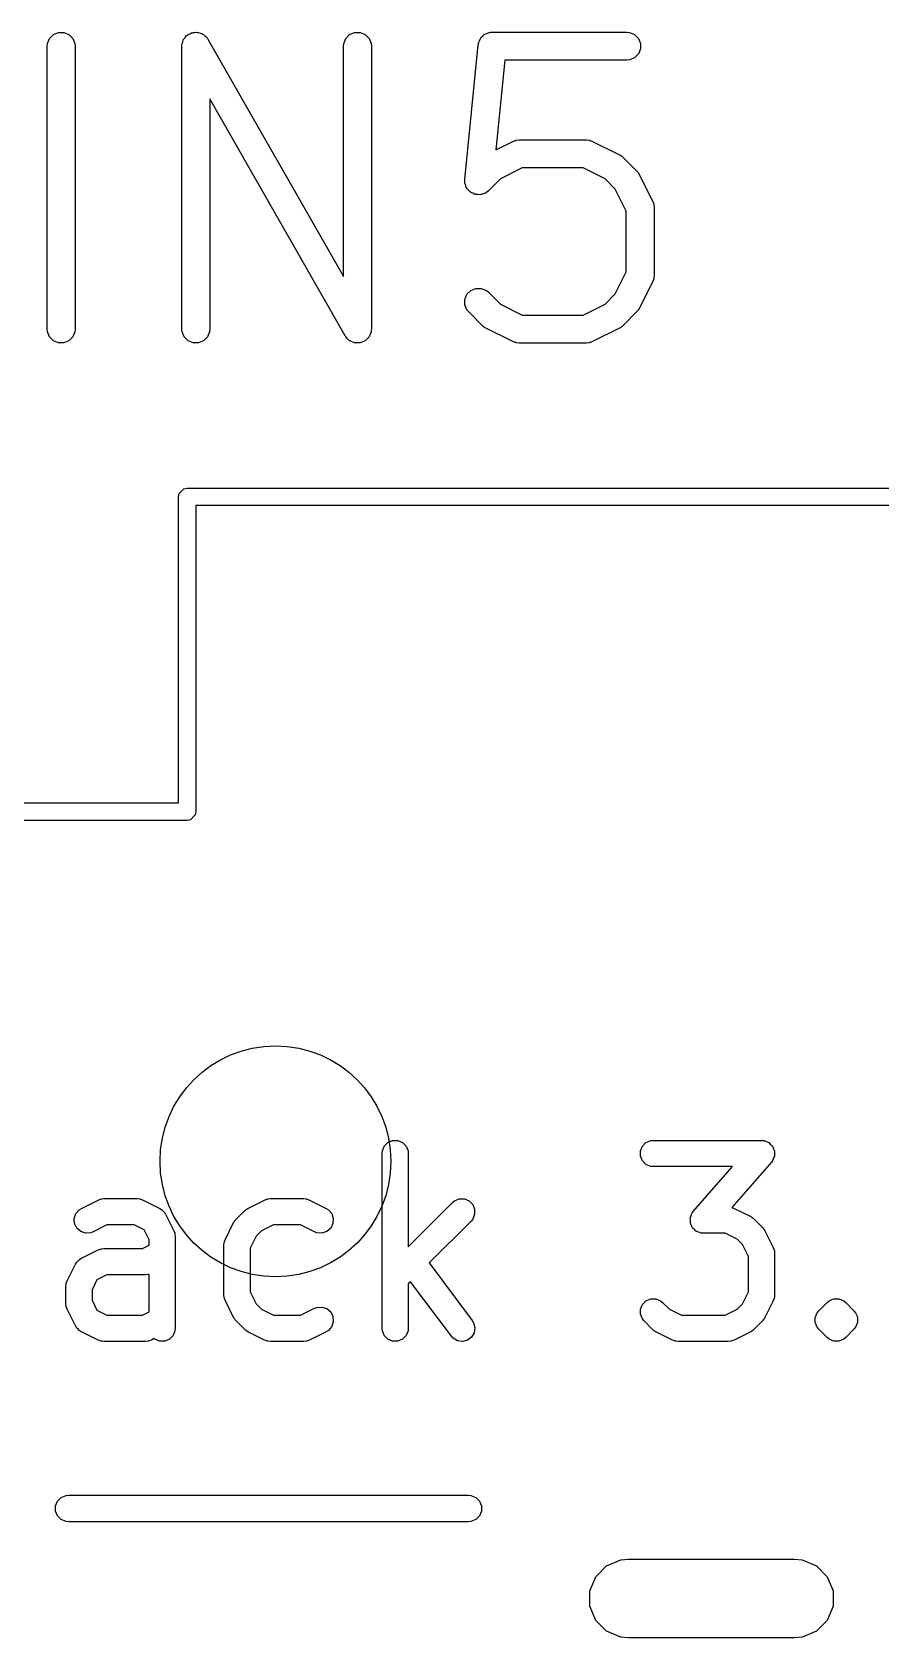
# Model space of a CAD drawing. Extents: x 0.58 to 7.69, y -5.21 to -0.56.
# Drawn here: x 3.3901 to 3.5812, y -0.9734 to -0.6119 of the extents above; entities that cross this region are included whole.
import ezdxf

# ---------------------------------------------------------------- set-up
doc = ezdxf.new("R2010")
doc.units = 0
doc.header["$MEASUREMENT"] = 0
doc.layers.add('BLACK', color=7, linetype='CONTINUOUS')

msp = doc.modelspace()

# ---------------------------------------------------------------- linework, layer by layer
at = {"layer": 'BLACK', "linetype": 'CONTINUOUS'}
for p, q in [((3.39345, -0.61505), (3.39351, -0.61443)), ((3.39351, -0.61443), (3.39398, -0.6133)), ((3.39398, -0.6133), (3.39485, -0.61243)), ((3.39485, -0.61243), (3.39598, -0.61196)), ((3.39598, -0.61196), (3.39721, -0.61196)), ((3.39721, -0.61196), (3.39835, -0.61243)), ((3.39835, -0.61243), (3.39921, -0.6133)), ((3.39921, -0.6133), (3.39969, -0.61443)), ((3.39969, -0.61443), (3.39975, -0.61505)), ((3.42381, -0.61475), (3.42384, -0.61443)), ((3.42384, -0.61443), (3.424, -0.61405)), ((3.424, -0.61405), (3.42411, -0.61364)), ((3.42411, -0.61364), (3.42423, -0.61348)), ((3.42423, -0.61348), (3.42431, -0.6133)), ((3.42431, -0.6133), (3.42461, -0.613)), ((3.42461, -0.613), (3.42486, -0.61267)), ((3.42486, -0.61267), (3.42504, -0.61257)), ((3.42504, -0.61257), (3.42518, -0.61243)), ((3.42518, -0.61243), (3.42557, -0.61227)), ((3.42557, -0.61227), (3.42593, -0.61206)), ((3.42593, -0.61206), (3.42613, -0.61203)), ((3.42613, -0.61203), (3.42631, -0.61196)), ((3.42631, -0.61196), (3.42673, -0.61196)), ((3.42673, -0.61196), (3.42715, -0.61191)), ((3.42715, -0.61191), (3.42734, -0.61196)), ((3.42734, -0.61196), (3.42754, -0.61196)), ((3.42754, -0.61196), (3.42793, -0.61212)), ((3.42793, -0.61212), (3.42833, -0.61223)), ((3.42833, -0.61223), (3.42849, -0.61235)), ((3.42849, -0.61235), (3.42868, -0.61243)), ((3.42868, -0.61243), (3.42898, -0.61272)), ((3.42898, -0.61272), (3.42931, -0.61298)), ((3.42931, -0.61298), (3.42949, -0.61324)), ((3.42949, -0.61324), (3.42955, -0.6133)), ((3.42955, -0.6133), (3.42957, -0.61336)), ((3.42957, -0.61336), (3.42966, -0.61348)), ((3.42966, -0.61348), (3.46018, -0.66689)), ((3.46018, -0.61505), (3.46024, -0.61443)), ((3.46024, -0.61443), (3.46071, -0.6133)), ((3.46071, -0.6133), (3.46158, -0.61243)), ((3.46158, -0.61243), (3.46271, -0.61196)), ((3.46271, -0.61196), (3.46394, -0.61196)), ((3.46394, -0.61196), (3.46508, -0.61243)), ((3.46508, -0.61243), (3.46595, -0.6133)), ((3.46595, -0.6133), (3.46642, -0.61443)), ((3.46642, -0.61443), (3.46648, -0.61505)), ((3.49053, -0.61473), (3.49057, -0.61451)), ((3.49057, -0.61443), (3.4906, -0.61436)), ((3.49057, -0.61451), (3.49057, -0.61443)), ((3.4906, -0.61436), (3.49065, -0.61413)), ((3.49065, -0.61413), (3.49087, -0.61372)), ((3.49087, -0.61372), (3.49104, -0.6133)), ((3.49104, -0.6133), (3.49116, -0.61319)), ((3.49116, -0.61319), (3.49123, -0.61305)), ((3.49123, -0.61305), (3.49159, -0.61275)), ((3.49159, -0.61275), (3.49191, -0.61243)), ((3.49191, -0.61243), (3.49206, -0.61237)), ((3.49206, -0.61237), (3.49218, -0.61227)), ((3.49218, -0.61227), (3.49262, -0.61213)), ((3.49262, -0.61213), (3.49305, -0.61196)), ((3.49305, -0.61196), (3.49328, -0.61193)), ((3.49328, -0.61193), (3.49336, -0.61191)), ((3.49336, -0.61191), (3.49344, -0.61192)), ((3.49344, -0.61192), (3.49366, -0.6119)), ((3.49366, -0.6119), (3.524, -0.6119)), ((3.524, -0.6119), (3.52461, -0.61196)), ((3.52461, -0.61196), (3.52575, -0.61243)), ((3.52575, -0.61243), (3.52661, -0.6133)), ((3.52661, -0.6133), (3.52709, -0.61443)), ((3.52709, -0.61443), (3.52709, -0.61566)), ((3.39345, -0.67875), (3.39345, -0.61505)), ((3.39975, -0.61505), (3.39975, -0.67875)), ((3.42378, -0.61505), (3.42379, -0.61489)), ((3.42378, -0.67875), (3.42378, -0.61505)), ((3.42379, -0.61483), (3.42381, -0.61475)), ((3.42379, -0.61489), (3.42379, -0.61483)), ((3.46018, -0.66689), (3.46018, -0.61505)), ((3.46648, -0.61505), (3.46648, -0.67875)), ((3.48749, -0.64507), (3.49053, -0.61473)), ((3.49651, -0.6182), (3.49449, -0.63841)), ((3.524, -0.6182), (3.49651, -0.6182)), ((3.52461, -0.61814), (3.524, -0.6182)), ((3.52575, -0.61767), (3.52461, -0.61814)), ((3.52661, -0.6168), (3.52575, -0.61767)), ((3.52709, -0.61566), (3.52661, -0.6168)), ((3.46059, -0.68031), (3.43008, -0.62691)), ((3.43008, -0.62691), (3.43008, -0.67875)), ((3.49832, -0.6365), (3.4989, -0.63628)), ((3.4989, -0.63628), (3.49901, -0.63627)), ((3.49901, -0.63627), (3.49911, -0.63622)), ((3.49911, -0.63622), (3.49973, -0.63616)), ((3.49973, -0.63616), (3.5149, -0.63616)), ((3.5149, -0.63616), (3.51551, -0.63622)), ((3.51551, -0.63622), (3.51561, -0.63627)), ((3.51561, -0.63627), (3.51573, -0.63628)), ((3.51573, -0.63628), (3.5163, -0.6365)), ((3.49449, -0.63841), (3.49832, -0.6365)), ((3.5163, -0.6365), (3.52237, -0.63953)), ((3.52237, -0.63953), (3.52264, -0.6397)), ((3.52264, -0.6397), (3.52271, -0.63973)), ((3.52271, -0.63973), (3.5228, -0.6398)), ((3.5228, -0.6398), (3.52289, -0.63986)), ((3.52289, -0.63986), (3.52295, -0.63992)), ((3.50047, -0.64246), (3.49553, -0.64494)), ((3.51415, -0.64246), (3.50047, -0.64246)), ((3.5191, -0.64494), (3.51415, -0.64246)), ((3.52295, -0.63992), (3.52319, -0.64012)), ((3.52319, -0.64012), (3.52622, -0.64315)), ((3.52622, -0.64315), (3.52642, -0.64339)), ((3.52642, -0.64339), (3.52648, -0.64345)), ((3.52648, -0.64345), (3.52654, -0.64354)), ((3.48749, -0.64568), (3.48749, -0.64507)), ((3.48754, -0.64584), (3.48749, -0.64568)), ((3.48754, -0.646), (3.48754, -0.64584)), ((3.48772, -0.64642), (3.48754, -0.646)), ((3.48785, -0.64686), (3.48772, -0.64642)), ((3.48795, -0.64698), (3.48785, -0.64686)), ((3.48801, -0.64713), (3.48795, -0.64698)), ((3.48834, -0.64746), (3.48801, -0.64713)), ((3.49553, -0.64494), (3.49286, -0.64761)), ((3.52141, -0.64725), (3.5191, -0.64494)), ((3.52654, -0.64354), (3.52661, -0.64363)), ((3.52661, -0.64363), (3.52665, -0.64371)), ((3.52665, -0.64371), (3.52681, -0.64397)), ((3.52681, -0.64397), (3.52985, -0.65004)), ((3.48863, -0.64781), (3.48834, -0.64746)), ((3.48877, -0.64789), (3.48863, -0.64781)), ((3.48888, -0.648), (3.48877, -0.64789)), ((3.4893, -0.64818), (3.48888, -0.648)), ((3.48971, -0.64839), (3.4893, -0.64818)), ((3.48987, -0.64841), (3.48971, -0.64839)), ((3.49001, -0.64847), (3.48987, -0.64841)), ((3.49047, -0.64847), (3.49001, -0.64847)), ((3.49093, -0.64852), (3.49047, -0.64847)), ((3.49108, -0.64847), (3.49093, -0.64852)), ((3.49124, -0.64847), (3.49108, -0.64847)), ((3.49167, -0.64829), (3.49124, -0.64847)), ((3.49211, -0.64816), (3.49167, -0.64829)), ((3.49223, -0.64806), (3.49211, -0.64816)), ((3.49238, -0.648), (3.49223, -0.64806)), ((3.49286, -0.64761), (3.49238, -0.648)), ((3.52388, -0.65219), (3.52141, -0.64725)), ((3.52985, -0.65004), (3.53007, -0.65062)), ((3.53007, -0.65062), (3.53008, -0.65073)), ((3.53008, -0.65073), (3.53012, -0.65083)), ((3.52388, -0.66587), (3.52388, -0.65219)), ((3.53012, -0.65083), (3.53018, -0.65145)), ((3.53018, -0.65145), (3.53018, -0.66661)), ((3.52141, -0.67081), (3.52388, -0.66587)), ((3.52985, -0.66802), (3.52681, -0.67409)), ((3.53007, -0.66745), (3.52985, -0.66802)), ((3.53008, -0.66733), (3.53007, -0.66745)), ((3.53012, -0.66723), (3.53008, -0.66733)), ((3.53018, -0.66661), (3.53012, -0.66723)), ((3.48754, -0.67207), (3.48801, -0.67093)), ((3.48754, -0.6733), (3.48754, -0.67207)), ((3.48801, -0.67093), (3.48888, -0.67006)), ((3.48888, -0.67006), (3.49001, -0.66959)), ((3.49001, -0.66959), (3.49124, -0.66959)), ((3.49124, -0.66959), (3.49238, -0.67006)), ((3.49238, -0.67006), (3.49286, -0.67045)), ((3.49286, -0.67045), (3.49553, -0.67313)), ((3.5191, -0.67313), (3.52141, -0.67081)), ((3.48801, -0.67443), (3.48754, -0.6733)), ((3.4884, -0.67491), (3.48801, -0.67443)), ((3.49143, -0.67794), (3.4884, -0.67491)), ((3.49553, -0.67313), (3.50047, -0.6756)), ((3.50047, -0.6756), (3.51415, -0.6756)), ((3.51415, -0.6756), (3.5191, -0.67313)), ((3.52622, -0.67491), (3.52319, -0.67794)), ((3.52642, -0.67467), (3.52622, -0.67491)), ((3.52648, -0.67461), (3.52642, -0.67467)), ((3.52654, -0.67452), (3.52648, -0.67461)), ((3.52661, -0.67443), (3.52654, -0.67452)), ((3.52665, -0.67435), (3.52661, -0.67443)), ((3.52681, -0.67409), (3.52665, -0.67435)), ((3.39351, -0.67936), (3.39345, -0.67875)), ((3.39398, -0.6805), (3.39351, -0.67936)), ((3.39969, -0.67936), (3.39921, -0.6805)), ((3.39975, -0.67875), (3.39969, -0.67936)), ((3.42384, -0.67936), (3.42378, -0.67875)), ((3.42431, -0.6805), (3.42384, -0.67936)), ((3.43002, -0.67936), (3.42955, -0.6805)), ((3.43008, -0.67875), (3.43002, -0.67936)), ((3.46642, -0.67936), (3.46626, -0.67975)), ((3.46645, -0.67905), (3.46642, -0.67936)), ((3.46647, -0.67897), (3.46645, -0.67905)), ((3.46648, -0.67875), (3.46646, -0.67891)), ((3.46646, -0.67891), (3.46647, -0.67897)), ((3.49168, -0.67814), (3.49143, -0.67794)), ((3.49173, -0.6782), (3.49168, -0.67814)), ((3.49183, -0.67826), (3.49173, -0.6782)), ((3.49191, -0.67833), (3.49183, -0.67826)), ((3.49199, -0.67837), (3.49191, -0.67833)), ((3.49225, -0.67853), (3.49199, -0.67837)), ((3.49832, -0.68156), (3.49225, -0.67853)), ((3.52237, -0.67853), (3.5163, -0.68156)), ((3.52264, -0.67837), (3.52237, -0.67853)), ((3.52271, -0.67833), (3.52264, -0.67837)), ((3.5228, -0.67826), (3.52271, -0.67833)), ((3.52289, -0.6782), (3.5228, -0.67826)), ((3.52295, -0.67814), (3.52289, -0.6782)), ((3.52319, -0.67794), (3.52295, -0.67814)), ((3.39485, -0.68137), (3.39398, -0.6805)), ((3.39598, -0.68184), (3.39485, -0.68137)), ((3.39721, -0.68184), (3.39598, -0.68184)), ((3.39835, -0.68137), (3.39721, -0.68184)), ((3.39921, -0.6805), (3.39835, -0.68137)), ((3.42518, -0.68137), (3.42431, -0.6805)), ((3.42631, -0.68184), (3.42518, -0.68137)), ((3.42754, -0.68184), (3.42631, -0.68184)), ((3.42868, -0.68137), (3.42754, -0.68184)), ((3.42955, -0.6805), (3.42868, -0.68137)), ((3.46069, -0.68044), (3.46059, -0.68031)), ((3.46071, -0.6805), (3.46069, -0.68044)), ((3.46077, -0.68056), (3.46071, -0.6805)), ((3.46095, -0.68081), (3.46077, -0.68056)), ((3.46128, -0.68107), (3.46095, -0.68081)), ((3.46158, -0.68137), (3.46128, -0.68107)), ((3.46176, -0.68144), (3.46158, -0.68137)), ((3.46192, -0.68157), (3.46176, -0.68144)), ((3.46233, -0.68168), (3.46192, -0.68157)), ((3.46271, -0.68184), (3.46233, -0.68168)), ((3.46292, -0.68184), (3.46271, -0.68184)), ((3.46311, -0.68189), (3.46292, -0.68184)), ((3.46352, -0.68184), (3.46311, -0.68189)), ((3.46394, -0.68184), (3.46352, -0.68184)), ((3.46413, -0.68176), (3.46394, -0.68184)), ((3.46433, -0.68173), (3.46413, -0.68176)), ((3.46469, -0.68153), (3.46433, -0.68173)), ((3.46508, -0.68137), (3.46469, -0.68153)), ((3.46522, -0.68122), (3.46508, -0.68137)), ((3.4654, -0.68112), (3.46522, -0.68122)), ((3.46565, -0.68079), (3.4654, -0.68112)), ((3.46595, -0.6805), (3.46565, -0.68079)), ((3.46603, -0.68031), (3.46595, -0.6805)), ((3.46615, -0.68015), (3.46603, -0.68031)), ((3.46626, -0.67975), (3.46615, -0.68015)), ((3.4989, -0.68179), (3.49832, -0.68156)), ((3.49901, -0.68179), (3.4989, -0.68179)), ((3.49911, -0.68184), (3.49901, -0.68179)), ((3.49973, -0.6819), (3.49911, -0.68184)), ((3.5149, -0.6819), (3.49973, -0.6819)), ((3.51551, -0.68184), (3.5149, -0.6819)), ((3.51561, -0.68179), (3.51551, -0.68184)), ((3.51573, -0.68179), (3.51561, -0.68179)), ((3.5163, -0.68156), (3.51573, -0.68179)), ((3.42301, -0.71654), (3.42316, -0.71578)), ((3.42316, -0.71578), (3.42423, -0.71472)), ((3.42423, -0.71472), (3.42498, -0.71457)), ((3.42498, -0.71457), (3.6612, -0.71457)), ((3.42301, -0.78543), (3.42301, -0.71654)), ((3.42695, -0.7185), (3.42695, -0.7874)), ((3.65923, -0.7185), (3.42695, -0.7185)), ((3.36593, -0.78543), (3.42301, -0.78543)), ((3.42695, -0.7874), (3.4268, -0.78815)), ((3.42498, -0.78937), (3.36789, -0.78937)), ((3.42573, -0.78922), (3.42498, -0.78937)), ((3.4268, -0.78815), (3.42573, -0.78922)), ((3.4689, -0.86436), (3.46895, -0.86379)), ((3.46895, -0.86379), (3.46939, -0.86272)), ((3.46939, -0.86272), (3.47021, -0.86191)), ((3.47021, -0.86191), (3.47127, -0.86147)), ((3.47127, -0.86147), (3.47243, -0.86147)), ((3.47243, -0.86147), (3.47349, -0.86191)), ((3.47349, -0.86191), (3.4743, -0.86272)), ((3.4743, -0.86272), (3.47475, -0.86379)), ((3.47475, -0.86379), (3.4748, -0.86436)), ((3.52707, -0.86379), (3.52751, -0.86272)), ((3.52707, -0.86494), (3.52707, -0.86379)), ((3.52751, -0.86272), (3.52833, -0.86191)), ((3.52833, -0.86191), (3.52939, -0.86147)), ((3.52939, -0.86147), (3.52997, -0.86141)), ((3.52997, -0.86141), (3.55434, -0.86141)), ((3.55434, -0.86141), (3.55464, -0.86144)), ((3.55464, -0.86144), (3.55472, -0.86144)), ((3.55472, -0.86144), (3.55477, -0.86145)), ((3.55477, -0.86145), (3.55492, -0.86147)), ((3.55492, -0.86147), (3.55536, -0.86165)), ((3.55536, -0.86165), (3.55581, -0.8618)), ((3.55581, -0.8618), (3.55589, -0.86187)), ((3.55589, -0.86187), (3.55598, -0.86191)), ((3.55598, -0.86191), (3.55632, -0.86225)), ((3.55632, -0.86225), (3.55668, -0.86256)), ((3.55668, -0.86256), (3.55672, -0.86265)), ((3.55672, -0.86265), (3.55679, -0.86272)), ((3.55679, -0.86272), (3.55698, -0.86317)), ((3.55698, -0.86317), (3.55719, -0.8636)), ((3.55719, -0.8636), (3.5572, -0.86369)), ((3.5572, -0.86369), (3.55724, -0.86379)), ((3.55724, -0.86379), (3.55724, -0.86427)), ((3.4689, -0.90373), (3.4689, -0.86436)), ((3.4748, -0.86436), (3.4748, -0.88536)), ((3.52751, -0.866), (3.52707, -0.86494)), ((3.52833, -0.86682), (3.52751, -0.866)), ((3.52939, -0.86726), (3.52833, -0.86682)), ((3.52997, -0.86732), (3.52939, -0.86726)), ((3.54783, -0.86732), (3.52997, -0.86732)), ((3.53899, -0.87742), (3.54783, -0.86732)), ((3.55656, -0.86631), (3.54763, -0.87652)), ((3.55674, -0.86606), (3.55656, -0.86631)), ((3.55679, -0.866), (3.55674, -0.86606)), ((3.55682, -0.86595), (3.55679, -0.866)), ((3.5569, -0.86584), (3.55682, -0.86595)), ((3.55705, -0.86538), (3.5569, -0.86584)), ((3.55724, -0.86494), (3.55705, -0.86538)), ((3.55724, -0.86427), (3.55727, -0.86475)), ((3.55727, -0.86475), (3.55724, -0.86484)), ((3.55724, -0.86484), (3.55724, -0.86494)), ((3.40116, -0.87672), (3.40491, -0.87485)), ((3.40491, -0.87485), (3.40545, -0.87464)), ((3.40545, -0.87464), (3.40556, -0.87463)), ((3.40556, -0.87463), (3.40566, -0.87459)), ((3.40566, -0.87459), (3.40623, -0.87453)), ((3.40623, -0.87453), (3.41373, -0.87453)), ((3.41373, -0.87453), (3.41431, -0.87459)), ((3.41431, -0.87459), (3.41441, -0.87463)), ((3.41441, -0.87463), (3.41451, -0.87464)), ((3.41451, -0.87464), (3.41505, -0.87485)), ((3.41505, -0.87485), (3.4188, -0.87672)), ((3.43866, -0.87672), (3.44241, -0.87485)), ((3.44241, -0.87485), (3.44295, -0.87464)), ((3.44295, -0.87464), (3.44305, -0.87463)), ((3.44305, -0.87463), (3.44315, -0.87459)), ((3.44315, -0.87459), (3.44373, -0.87453)), ((3.44373, -0.87453), (3.45123, -0.87453)), ((3.45123, -0.87453), (3.4518, -0.87459)), ((3.4518, -0.87459), (3.4519, -0.87463)), ((3.4519, -0.87463), (3.45201, -0.87464)), ((3.45201, -0.87464), (3.45255, -0.87485)), ((3.45255, -0.87485), (3.4563, -0.87672)), ((3.48521, -0.87503), (3.48627, -0.87459)), ((3.48627, -0.87459), (3.48742, -0.87459)), ((3.48742, -0.87459), (3.48849, -0.87503)), ((3.39955, -0.87899), (3.39992, -0.8779)), ((3.39992, -0.8779), (3.40067, -0.87703)), ((3.40067, -0.87703), (3.40116, -0.87672)), ((3.4188, -0.87672), (3.4189, -0.87678)), ((3.4189, -0.87678), (3.41894, -0.8768)), ((3.41894, -0.8768), (3.419, -0.87684)), ((3.419, -0.87684), (3.41929, -0.87703)), ((3.41929, -0.87703), (3.41953, -0.87731)), ((3.41953, -0.87731), (3.41981, -0.87755)), ((3.41981, -0.87755), (3.42, -0.87784)), ((3.42, -0.87784), (3.42005, -0.8779)), ((3.42005, -0.8779), (3.42006, -0.87794)), ((3.42006, -0.87794), (3.42012, -0.87804)), ((3.42012, -0.87804), (3.422, -0.88179)), ((3.43602, -0.87915), (3.43789, -0.87727)), ((3.43789, -0.87727), (3.43812, -0.87709)), ((3.43812, -0.87709), (3.43817, -0.87703)), ((3.43817, -0.87703), (3.43826, -0.87697)), ((3.43826, -0.87697), (3.43834, -0.87691)), ((3.43834, -0.87691), (3.43841, -0.87688)), ((3.43841, -0.87688), (3.43866, -0.87672)), ((3.4563, -0.87672), (3.45679, -0.87703)), ((3.45679, -0.87703), (3.45754, -0.8779)), ((3.45754, -0.8779), (3.45791, -0.87899)), ((3.4748, -0.88536), (3.48476, -0.8754)), ((3.48476, -0.8754), (3.48521, -0.87503)), ((3.48849, -0.87503), (3.4893, -0.87585)), ((3.4893, -0.87585), (3.48974, -0.87691)), ((3.48974, -0.87806), (3.4893, -0.87913)), ((3.48974, -0.87691), (3.48974, -0.87806)), ((3.53832, -0.87878), (3.5385, -0.87834)), ((3.5385, -0.87834), (3.53866, -0.87789)), ((3.53866, -0.87789), (3.53874, -0.87777)), ((3.53874, -0.87777), (3.53876, -0.87772)), ((3.53876, -0.87772), (3.53882, -0.87767)), ((3.53882, -0.87767), (3.53899, -0.87742)), ((3.54763, -0.87652), (3.54816, -0.87672)), ((3.54816, -0.87672), (3.55191, -0.87859)), ((3.39964, -0.88014), (3.39955, -0.87899)), ((3.40015, -0.88117), (3.39964, -0.88014)), ((3.40102, -0.88193), (3.40015, -0.88117)), ((3.40211, -0.88229), (3.40102, -0.88193)), ((3.4038, -0.882), (3.40326, -0.88221)), ((3.40693, -0.88044), (3.4038, -0.882)), ((3.41303, -0.88044), (3.40693, -0.88044)), ((3.41528, -0.88156), (3.41303, -0.88044)), ((3.4164, -0.88381), (3.41528, -0.88156)), ((3.422, -0.88179), (3.4222, -0.88233)), ((3.43359, -0.88366), (3.43546, -0.87992)), ((3.43546, -0.87992), (3.43562, -0.87967)), ((3.43562, -0.87967), (3.43565, -0.8796)), ((3.43565, -0.8796), (3.43572, -0.87951)), ((3.43572, -0.87951), (3.43577, -0.87943)), ((3.43577, -0.87943), (3.43583, -0.87937)), ((3.43583, -0.87937), (3.43602, -0.87915)), ((3.44173, -0.88179), (3.44053, -0.88298)), ((3.44443, -0.88044), (3.44173, -0.88179)), ((3.45053, -0.88044), (3.44443, -0.88044)), ((3.45366, -0.882), (3.45053, -0.88044)), ((3.4542, -0.88221), (3.45366, -0.882)), ((3.45644, -0.88193), (3.45535, -0.88229)), ((3.45731, -0.88117), (3.45644, -0.88193)), ((3.45782, -0.88014), (3.45731, -0.88117)), ((3.45791, -0.87899), (3.45782, -0.88014)), ((3.48894, -0.87957), (3.4795, -0.88901)), ((3.4893, -0.87913), (3.48894, -0.87957)), ((3.53829, -0.87898), (3.53832, -0.87888)), ((3.53832, -0.87946), (3.53829, -0.87898)), ((3.53832, -0.87888), (3.53832, -0.87878)), ((3.53832, -0.87994), (3.53832, -0.87946)), ((3.53836, -0.88003), (3.53832, -0.87994)), ((3.53836, -0.88013), (3.53836, -0.88003)), ((3.53858, -0.88056), (3.53836, -0.88013)), ((3.53876, -0.881), (3.53858, -0.88056)), ((3.53883, -0.88107), (3.53876, -0.881)), ((3.53888, -0.88116), (3.53883, -0.88107)), ((3.53924, -0.88148), (3.53888, -0.88116)), ((3.53958, -0.88182), (3.53924, -0.88148)), ((3.53967, -0.88185), (3.53958, -0.88182)), ((3.53974, -0.88192), (3.53967, -0.88185)), ((3.5402, -0.88207), (3.53974, -0.88192)), ((3.54064, -0.88226), (3.5402, -0.88207)), ((3.55191, -0.87859), (3.55216, -0.87875)), ((3.55216, -0.87875), (3.55223, -0.87878)), ((3.55223, -0.87878), (3.55231, -0.87885)), ((3.55231, -0.87885), (3.5524, -0.8789)), ((3.5524, -0.8789), (3.55245, -0.87896)), ((3.55245, -0.87896), (3.55268, -0.87915)), ((3.55268, -0.87915), (3.55455, -0.88102)), ((3.55455, -0.88102), (3.55474, -0.88125)), ((3.55474, -0.88125), (3.5548, -0.8813)), ((3.5548, -0.8813), (3.55485, -0.88139)), ((3.55485, -0.88139), (3.55492, -0.88147)), ((3.55492, -0.88147), (3.55495, -0.88154)), ((3.55495, -0.88154), (3.55511, -0.88179)), ((3.55511, -0.88179), (3.55698, -0.88554)), ((3.40326, -0.88221), (3.40211, -0.88229)), ((3.41491, -0.88578), (3.4164, -0.88504)), ((3.4164, -0.88504), (3.4164, -0.88381)), ((3.4222, -0.88233), (3.42221, -0.88244)), ((3.42221, -0.88244), (3.42225, -0.88253)), ((3.42225, -0.88253), (3.42231, -0.88311)), ((3.42231, -0.88311), (3.42231, -0.90373)), ((3.43328, -0.88499), (3.43333, -0.88441)), ((3.43328, -0.89623), (3.43328, -0.88499)), ((3.43333, -0.88441), (3.43337, -0.88431)), ((3.43337, -0.88431), (3.43338, -0.88421)), ((3.43338, -0.88421), (3.43359, -0.88366)), ((3.44053, -0.88298), (3.43918, -0.88568)), ((3.43918, -0.88568), (3.43918, -0.89554)), ((3.45535, -0.88229), (3.4542, -0.88221)), ((3.54078, -0.88227), (3.54064, -0.88226)), ((3.54083, -0.88229), (3.54078, -0.88227)), ((3.54091, -0.88228), (3.54083, -0.88229)), ((3.54122, -0.88231), (3.54091, -0.88228)), ((3.54614, -0.88231), (3.54122, -0.88231)), ((3.54884, -0.88366), (3.54614, -0.88231)), ((3.55004, -0.88486), (3.54884, -0.88366)), ((3.55139, -0.88756), (3.55004, -0.88486)), ((3.55698, -0.88554), (3.55719, -0.88608)), ((3.39797, -0.89304), (3.39984, -0.88929)), ((3.39984, -0.88929), (3.3999, -0.88919)), ((3.3999, -0.88919), (3.39992, -0.88915)), ((3.39992, -0.88915), (3.39997, -0.88909)), ((3.39997, -0.88909), (3.40015, -0.8888)), ((3.40015, -0.8888), (3.40043, -0.88856)), ((3.40043, -0.88856), (3.40067, -0.88828)), ((3.40067, -0.88828), (3.40096, -0.88809)), ((3.40096, -0.88809), (3.40102, -0.88804)), ((3.40102, -0.88804), (3.40107, -0.88803)), ((3.40107, -0.88803), (3.40116, -0.88797)), ((3.40116, -0.88797), (3.40491, -0.88609)), ((3.40491, -0.88609), (3.40545, -0.88589)), ((3.40545, -0.88589), (3.40556, -0.88588)), ((3.40556, -0.88588), (3.40566, -0.88584)), ((3.40566, -0.88584), (3.40623, -0.88578)), ((3.40623, -0.88578), (3.41491, -0.88578)), ((3.4795, -0.88901), (3.48921, -0.90196)), ((3.55139, -0.89554), (3.55139, -0.88756)), ((3.55719, -0.88608), (3.55719, -0.88619)), ((3.55719, -0.88619), (3.55724, -0.88628)), ((3.55724, -0.88628), (3.55729, -0.88686)), ((3.55729, -0.88686), (3.55729, -0.89623)), ((3.40468, -0.89281), (3.40356, -0.89506)), ((3.40693, -0.89169), (3.40468, -0.89281)), ((3.41561, -0.89169), (3.40693, -0.89169)), ((3.41618, -0.89163), (3.41561, -0.89169)), ((3.41628, -0.89159), (3.41618, -0.89163)), ((3.41639, -0.89158), (3.41628, -0.89159)), ((3.4164, -0.89158), (3.41639, -0.89158)), ((3.4164, -0.90003), (3.4164, -0.89158)), ((3.39766, -0.89436), (3.39771, -0.89378)), ((3.39766, -0.89811), (3.39766, -0.89436)), ((3.39771, -0.89378), (3.39775, -0.89369)), ((3.39775, -0.89369), (3.39776, -0.89358)), ((3.39776, -0.89358), (3.39797, -0.89304)), ((3.40356, -0.89506), (3.40356, -0.89741)), ((3.43333, -0.89681), (3.43328, -0.89623)), ((3.43918, -0.89554), (3.44053, -0.89823)), ((3.47528, -0.89323), (3.4748, -0.89371)), ((3.4748, -0.89371), (3.4748, -0.90373)), ((3.48449, -0.9055), (3.47528, -0.89323)), ((3.55004, -0.89823), (3.55139, -0.89554)), ((3.55729, -0.89623), (3.55724, -0.89681)), ((3.39771, -0.89868), (3.39766, -0.89811)), ((3.39775, -0.89878), (3.39771, -0.89868)), ((3.39776, -0.89889), (3.39775, -0.89878)), ((3.39797, -0.89943), (3.39776, -0.89889)), ((3.39984, -0.90318), (3.39797, -0.89943)), ((3.40356, -0.89741), (3.40468, -0.89966)), ((3.40468, -0.89966), (3.40693, -0.90078)), ((3.41491, -0.90078), (3.4164, -0.90003)), ((3.43337, -0.89691), (3.43333, -0.89681)), ((3.43338, -0.89701), (3.43337, -0.89691)), ((3.43359, -0.89755), (3.43338, -0.89701)), ((3.43546, -0.9013), (3.43359, -0.89755)), ((3.44053, -0.89823), (3.44173, -0.89943)), ((3.44173, -0.89943), (3.44443, -0.90078)), ((3.45053, -0.90078), (3.45366, -0.89922)), ((3.45366, -0.89922), (3.4542, -0.89901)), ((3.4542, -0.89901), (3.45535, -0.89893)), ((3.45535, -0.89893), (3.45644, -0.89929)), ((3.45644, -0.89929), (3.45731, -0.90005)), ((3.45731, -0.90005), (3.45782, -0.90108)), ((3.52707, -0.89941), (3.52751, -0.89834)), ((3.52707, -0.90056), (3.52707, -0.89941)), ((3.52751, -0.89834), (3.52833, -0.89753)), ((3.52833, -0.89753), (3.52939, -0.89709)), ((3.52939, -0.89709), (3.53054, -0.89709)), ((3.53054, -0.89709), (3.53161, -0.89753)), ((3.53161, -0.89753), (3.53206, -0.8979)), ((3.53206, -0.8979), (3.53359, -0.89943)), ((3.53359, -0.89943), (3.53629, -0.90078)), ((3.54614, -0.90078), (3.54884, -0.89943)), ((3.54884, -0.89943), (3.55004, -0.89823)), ((3.55698, -0.89755), (3.55511, -0.9013)), ((3.55719, -0.89701), (3.55698, -0.89755)), ((3.55724, -0.89681), (3.55719, -0.89691)), ((3.55719, -0.89691), (3.55719, -0.89701)), ((3.56688, -0.90022), (3.56725, -0.89977)), ((3.56725, -0.89977), (3.56912, -0.8979)), ((3.56912, -0.8979), (3.56957, -0.89753)), ((3.56957, -0.89753), (3.5702, -0.89727)), ((3.56957, -0.89753), (3.56957, -0.89753)), ((3.5702, -0.89727), (3.57064, -0.89709)), ((3.57064, -0.89709), (3.57179, -0.89709)), ((3.57179, -0.89709), (3.57179, -0.89709)), ((3.57179, -0.89709), (3.57223, -0.89727)), ((3.57223, -0.89727), (3.57285, -0.89753)), ((3.57285, -0.89753), (3.57285, -0.89753)), ((3.57285, -0.89753), (3.5733, -0.8979)), ((3.5733, -0.8979), (3.57517, -0.89977)), ((3.57517, -0.89977), (3.57554, -0.90022)), ((3.3999, -0.90328), (3.39984, -0.90318)), ((3.39992, -0.90332), (3.3999, -0.90328)), ((3.39997, -0.90338), (3.39992, -0.90332)), ((3.40015, -0.90367), (3.39997, -0.90338)), ((3.40043, -0.90391), (3.40015, -0.90367)), ((3.40693, -0.90078), (3.41491, -0.90078)), ((3.42231, -0.90373), (3.42225, -0.90431)), ((3.43562, -0.90155), (3.43546, -0.9013)), ((3.43565, -0.90162), (3.43562, -0.90155)), ((3.43572, -0.9017), (3.43565, -0.90162)), ((3.43577, -0.90179), (3.43572, -0.9017)), ((3.43583, -0.90185), (3.43577, -0.90179)), ((3.43602, -0.90207), (3.43583, -0.90185)), ((3.43789, -0.90395), (3.43602, -0.90207)), ((3.44443, -0.90078), (3.45053, -0.90078)), ((3.45754, -0.90332), (3.45679, -0.90419)), ((3.45791, -0.90223), (3.45754, -0.90332)), ((3.45782, -0.90108), (3.45791, -0.90223)), ((3.46895, -0.90431), (3.4689, -0.90373)), ((3.4748, -0.90373), (3.47475, -0.90431)), ((3.48921, -0.90196), (3.48951, -0.90246)), ((3.48951, -0.90246), (3.4898, -0.90357)), ((3.4898, -0.90357), (3.48963, -0.90471)), ((3.52751, -0.90162), (3.52707, -0.90056)), ((3.52788, -0.90207), (3.52751, -0.90162)), ((3.52975, -0.90395), (3.52788, -0.90207)), ((3.53629, -0.90078), (3.54614, -0.90078)), ((3.55455, -0.90207), (3.55268, -0.90395)), ((3.55474, -0.90185), (3.55455, -0.90207)), ((3.5548, -0.90179), (3.55474, -0.90185)), ((3.55485, -0.9017), (3.5548, -0.90179)), ((3.55492, -0.90162), (3.55485, -0.9017)), ((3.55495, -0.90155), (3.55492, -0.90162)), ((3.55511, -0.9013), (3.55495, -0.90155)), ((3.56644, -0.90128), (3.56688, -0.90022)), ((3.56644, -0.90243), (3.56644, -0.90128)), ((3.56664, -0.90291), (3.56644, -0.90243)), ((3.56688, -0.9035), (3.56664, -0.90291)), ((3.56725, -0.90395), (3.56688, -0.9035)), ((3.57554, -0.9035), (3.57517, -0.90395)), ((3.57554, -0.90022), (3.57594, -0.90117)), ((3.57598, -0.90243), (3.57554, -0.9035)), ((3.57594, -0.90117), (3.57598, -0.90128)), ((3.57598, -0.90128), (3.57598, -0.90243)), ((3.40067, -0.90419), (3.40043, -0.90391)), ((3.40096, -0.90437), (3.40067, -0.90419)), ((3.40102, -0.90442), (3.40096, -0.90437)), ((3.40107, -0.90444), (3.40102, -0.90442)), ((3.40116, -0.9045), (3.40107, -0.90444)), ((3.40491, -0.90637), (3.40116, -0.9045)), ((3.40545, -0.90658), (3.40491, -0.90637)), ((3.40556, -0.90659), (3.40545, -0.90658)), ((3.40566, -0.90663), (3.40556, -0.90659)), ((3.40623, -0.90669), (3.40566, -0.90663)), ((3.41561, -0.90669), (3.40623, -0.90669)), ((3.41618, -0.90663), (3.41561, -0.90669)), ((3.41628, -0.90659), (3.41618, -0.90663)), ((3.41639, -0.90658), (3.41628, -0.90659)), ((3.41693, -0.90637), (3.41639, -0.90658)), ((3.41758, -0.90605), (3.41693, -0.90637)), ((3.41772, -0.90619), (3.41758, -0.90605)), ((3.41878, -0.90663), (3.41772, -0.90619)), ((3.41993, -0.90663), (3.41878, -0.90663)), ((3.421, -0.90619), (3.41993, -0.90663)), ((3.42181, -0.90537), (3.421, -0.90619)), ((3.42225, -0.90431), (3.42181, -0.90537)), ((3.43812, -0.90413), (3.43789, -0.90395)), ((3.43817, -0.90419), (3.43812, -0.90413)), ((3.43826, -0.90425), (3.43817, -0.90419)), ((3.43834, -0.90431), (3.43826, -0.90425)), ((3.43841, -0.90434), (3.43834, -0.90431)), ((3.43866, -0.9045), (3.43841, -0.90434)), ((3.44241, -0.90637), (3.43866, -0.9045)), ((3.44295, -0.90658), (3.44241, -0.90637)), ((3.44305, -0.90659), (3.44295, -0.90658)), ((3.44315, -0.90663), (3.44305, -0.90659)), ((3.44373, -0.90669), (3.44315, -0.90663)), ((3.45123, -0.90669), (3.44373, -0.90669)), ((3.4518, -0.90663), (3.45123, -0.90669)), ((3.4519, -0.90659), (3.4518, -0.90663)), ((3.45201, -0.90658), (3.4519, -0.90659)), ((3.45255, -0.90637), (3.45201, -0.90658)), ((3.4563, -0.9045), (3.45255, -0.90637)), ((3.45679, -0.90419), (3.4563, -0.9045)), ((3.46939, -0.90537), (3.46895, -0.90431)), ((3.47021, -0.90619), (3.46939, -0.90537)), ((3.47127, -0.90663), (3.47021, -0.90619)), ((3.47243, -0.90663), (3.47127, -0.90663)), ((3.47349, -0.90619), (3.47243, -0.90663)), ((3.4743, -0.90537), (3.47349, -0.90619)), ((3.47475, -0.90431), (3.4743, -0.90537)), ((3.48488, -0.90593), (3.48449, -0.9055)), ((3.48587, -0.90652), (3.48488, -0.90593)), ((3.48701, -0.90668), (3.48587, -0.90652)), ((3.48812, -0.9064), (3.48701, -0.90668)), ((3.48905, -0.9057), (3.48812, -0.9064)), ((3.48963, -0.90471), (3.48905, -0.9057)), ((3.52998, -0.90413), (3.52975, -0.90395)), ((3.53003, -0.90419), (3.52998, -0.90413)), ((3.53012, -0.90425), (3.53003, -0.90419)), ((3.5302, -0.90431), (3.53012, -0.90425)), ((3.53027, -0.90434), (3.5302, -0.90431)), ((3.53052, -0.9045), (3.53027, -0.90434)), ((3.53427, -0.90637), (3.53052, -0.9045)), ((3.53481, -0.90658), (3.53427, -0.90637)), ((3.53492, -0.90659), (3.53481, -0.90658)), ((3.53502, -0.90663), (3.53492, -0.90659)), ((3.53559, -0.90669), (3.53502, -0.90663)), ((3.54684, -0.90669), (3.53559, -0.90669)), ((3.54742, -0.90663), (3.54684, -0.90669)), ((3.54751, -0.90659), (3.54742, -0.90663)), ((3.54762, -0.90658), (3.54751, -0.90659)), ((3.54816, -0.90637), (3.54762, -0.90658)), ((3.55191, -0.9045), (3.54816, -0.90637)), ((3.55216, -0.90434), (3.55191, -0.9045)), ((3.55223, -0.90431), (3.55216, -0.90434)), ((3.55231, -0.90425), (3.55223, -0.90431)), ((3.5524, -0.90419), (3.55231, -0.90425)), ((3.55245, -0.90413), (3.5524, -0.90419)), ((3.55268, -0.90395), (3.55245, -0.90413)), ((3.56912, -0.90582), (3.56725, -0.90395)), ((3.56957, -0.90619), (3.56912, -0.90582)), ((3.57064, -0.90663), (3.56957, -0.90619)), ((3.57179, -0.90663), (3.57064, -0.90663)), ((3.57064, -0.90663), (3.57064, -0.90663)), ((3.57285, -0.90619), (3.57179, -0.90663)), ((3.57179, -0.90663), (3.57179, -0.90663)), ((3.5733, -0.90582), (3.57285, -0.90619)), ((3.57517, -0.90395), (3.5733, -0.90582)), ((3.39536, -0.94371), (3.39581, -0.94262)), ((3.39581, -0.94262), (3.39664, -0.9418)), ((3.39664, -0.9418), (3.39772, -0.94135)), ((3.39772, -0.94135), (3.39831, -0.94129)), ((3.39831, -0.94129), (3.48831, -0.94129)), ((3.48831, -0.94129), (3.48889, -0.94135)), ((3.48889, -0.94135), (3.48997, -0.9418)), ((3.48997, -0.9418), (3.4908, -0.94262)), ((3.4908, -0.94262), (3.49125, -0.94371)), ((3.39536, -0.94488), (3.39536, -0.94371)), ((3.39581, -0.94596), (3.39536, -0.94488)), ((3.39664, -0.94679), (3.39581, -0.94596)), ((3.39772, -0.94723), (3.39664, -0.94679)), ((3.48997, -0.94679), (3.48889, -0.94723)), ((3.4908, -0.94596), (3.48997, -0.94679)), ((3.49125, -0.94488), (3.4908, -0.94596)), ((3.49125, -0.94371), (3.49125, -0.94488)), ((3.39831, -0.94729), (3.39772, -0.94723)), ((3.48831, -0.94729), (3.39831, -0.94729)), ((3.48889, -0.94723), (3.48831, -0.94729)), ((3.51702, -0.95965), (3.51947, -0.9572)), ((3.51947, -0.9572), (3.52266, -0.95588)), ((3.52266, -0.95588), (3.52439, -0.95571)), ((3.52439, -0.95571), (3.56179, -0.95571)), ((3.56179, -0.95571), (3.56352, -0.95588)), ((3.56352, -0.95588), (3.56671, -0.9572)), ((3.56671, -0.9572), (3.56916, -0.95965)), ((3.5157, -0.96284), (3.51702, -0.95965)), ((3.56916, -0.95965), (3.57048, -0.96284)), ((3.5157, -0.9663), (3.5157, -0.96284)), ((3.57048, -0.96284), (3.57048, -0.9663)), ((3.51702, -0.96949), (3.5157, -0.9663)), ((3.57048, -0.9663), (3.56916, -0.96949)), ((3.51947, -0.97193), (3.51702, -0.96949)), ((3.52266, -0.97325), (3.51947, -0.97193)), ((3.56671, -0.97193), (3.56352, -0.97325)), ((3.56916, -0.96949), (3.56671, -0.97193)), ((3.52439, -0.97343), (3.52266, -0.97325)), ((3.56179, -0.97343), (3.52439, -0.97343)), ((3.56352, -0.97325), (3.56179, -0.97343))]:
    msp.add_line(p, q, dxfattribs=at)
at = {"layer": 'BLACK'}
msp.add_circle((3.44488, -0.86614), 0.026, dxfattribs=at)

doc.saveas('drawing.dxf')
